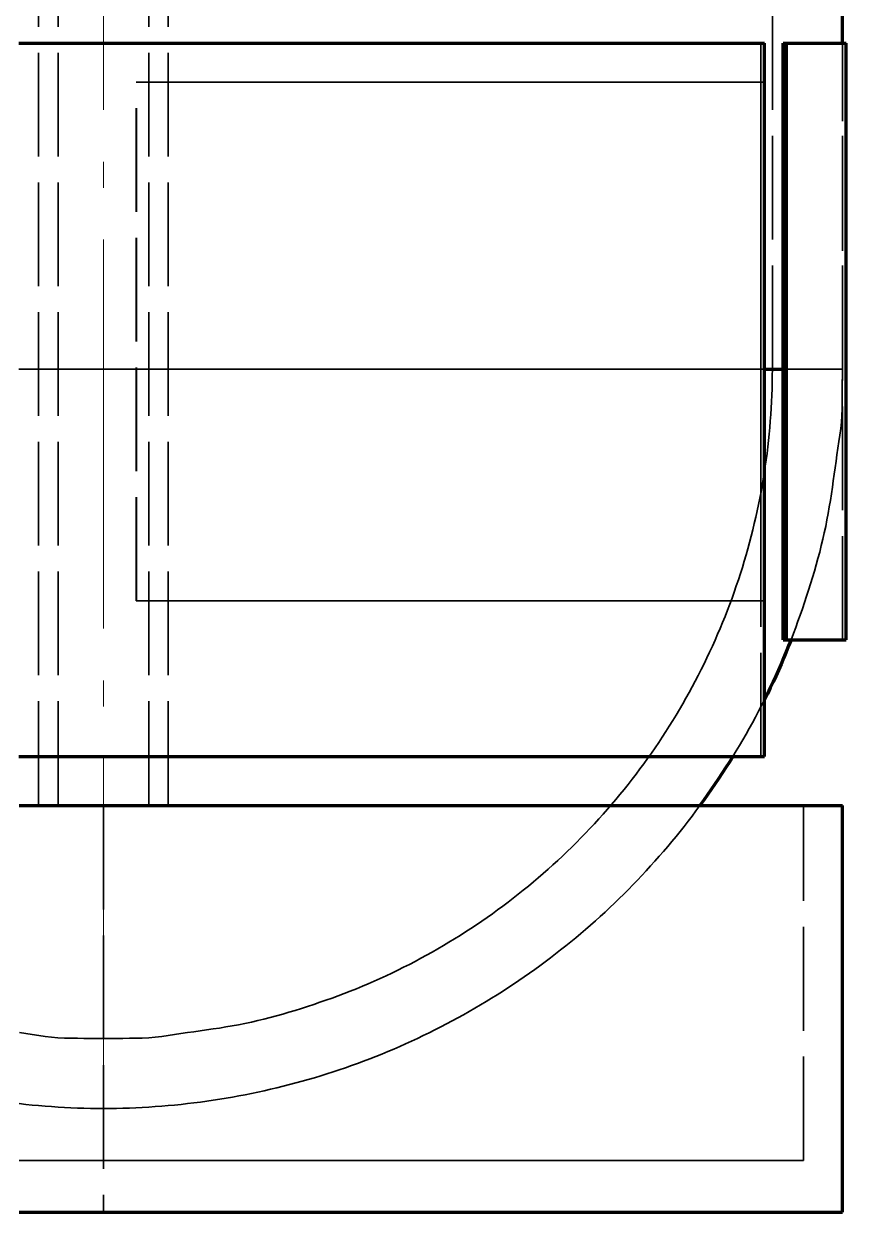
# Model space of a CAD drawing. Header units: millimetres. Extents: x 0 to 2382, y 0 to 420.
# Drawn here: x 321.42 to 353.15, y 135.95 to 181.77 of the extents above; entities that cross this region are included whole.
import ezdxf

# ---------------------------------------------------------------- set-up
doc = ezdxf.new("R2010")
doc.units = ezdxf.units.MM
doc.linetypes.add('IRAM-E-TRAZOS', pattern=[5, 4, -1])
doc.linetypes.add('IRAM-F-TRAZO-PUNTO', pattern=[20, 15, -2, 1, -2])
for name, color, linetype, lineweight in [('01-VISIBLE', 7, 'CONTINUOUS', 70), ('02-OCULTA', 4, 'IRAM-E-TRAZOS', 35), ('03-EJE', 1, 'IRAM-F-TRAZO-PUNTO', 18)]:
    doc.layers.add(name, color=color, linetype=linetype, lineweight=lineweight)

msp = doc.modelspace()

# ---------------------------------------------------------------- linework, layer by layer
at = {"layer": '01-VISIBLE'}
for p, q in [((352.995, 181.021), (352.995, 182.521)), ((349.99, 153.521), (349.99, 181.021)), ((350.706, 181.021), (350.844, 181.021)), ((350.706, 158.021), (350.706, 181.021)), ((350.844, 158.021), (350.844, 181.021)), ((353.145, 158.021), (353.145, 181.021)), ((350.706, 158.021), (350.844, 158.021)), ((352.995, 135.951), (352.995, 151.626))]:
    msp.add_line(p, q, dxfattribs=at)
for points in [[(321.238, 181.021), (321.488, 181.021), (321.738, 181.021), (321.988, 181.021), (322.238, 181.021), (322.488, 181.021), (322.738, 181.021), (322.988, 181.021), (323.238, 181.021), (323.488, 181.021), (323.738, 181.021), (323.988, 181.021), (324.238, 181.021), (324.488, 181.021), (324.738, 181.021), (324.988, 181.021), (325.238, 181.021), (325.488, 181.021), (325.738, 181.021), (325.988, 181.021), (326.238, 181.021), (326.488, 181.021), (326.738, 181.021), (326.988, 181.021), (327.238, 181.021), (327.488, 181.021), (327.738, 181.021), (327.988, 181.021), (328.238, 181.021), (328.488, 181.021), (328.738, 181.021), (328.988, 181.021), (329.238, 181.021), (329.488, 181.021), (329.738, 181.021), (329.988, 181.021), (330.238, 181.021), (330.488, 181.021), (330.738, 181.021), (330.989, 181.021), (331.239, 181.021), (331.489, 181.021), (331.739, 181.021), (331.989, 181.021), (332.239, 181.021), (332.489, 181.021), (332.739, 181.021), (332.989, 181.021), (333.239, 181.021), (333.489, 181.021), (333.739, 181.021), (333.989, 181.021), (334.239, 181.021), (334.489, 181.021), (334.739, 181.021), (334.989, 181.021), (335.239, 181.021), (335.489, 181.021), (335.739, 181.021), (335.989, 181.021), (336.239, 181.021), (336.489, 181.021), (336.739, 181.021), (336.989, 181.021), (337.239, 181.021), (337.489, 181.021), (337.739, 181.021), (337.989, 181.021), (338.239, 181.021), (338.489, 181.021), (338.739, 181.021), (338.989, 181.021), (339.239, 181.021), (339.489, 181.021), (339.739, 181.021), (339.989, 181.021), (340.239, 181.021), (340.489, 181.021), (340.74, 181.021), (340.99, 181.021), (341.24, 181.021), (341.49, 181.021), (341.74, 181.021), (341.99, 181.021), (342.24, 181.021), (342.49, 181.021), (342.74, 181.021), (342.99, 181.021), (343.24, 181.021), (343.49, 181.021), (343.74, 181.021), (343.99, 181.021), (344.24, 181.021), (344.49, 181.021), (344.74, 181.021), (344.99, 181.021), (345.24, 181.021), (345.49, 181.021), (345.74, 181.021), (345.99, 181.021), (346.24, 181.021), (346.49, 181.021), (346.74, 181.021), (346.99, 181.021), (347.24, 181.021), (347.49, 181.021), (347.74, 181.021), (347.99, 181.021), (348.24, 181.021), (348.49, 181.021), (348.74, 181.021), (348.99, 181.021), (349.24, 181.021), (349.49, 181.021), (349.74, 181.021), (349.99, 181.021)], [(350.844, 181.021), (351.1, 181.021), (351.355, 181.021), (351.611, 181.021), (351.867, 181.021), (352.122, 181.021), (352.378, 181.021), (352.634, 181.021), (352.889, 181.021), (353.145, 181.021)], [(349.99, 168.451), (350.11, 168.451), (350.229, 168.451), (350.348, 168.451), (350.468, 168.451), (350.587, 168.451), (350.706, 168.451)], [(351.016, 158.021), (350.924, 157.786), (350.829, 157.552), (350.731, 157.318), (350.632, 157.086), (350.53, 156.855), (350.427, 156.624), (350.321, 156.395), (350.213, 156.166), (350.103, 155.939), (349.99, 155.713)], [(350.844, 158.021), (351.1, 158.021), (351.355, 158.021), (351.611, 158.021), (351.867, 158.021), (352.122, 158.021), (352.378, 158.021), (352.634, 158.021), (352.889, 158.021), (353.145, 158.021)], [(321.238, 153.521), (321.488, 153.521), (321.738, 153.521), (321.988, 153.521), (322.238, 153.521), (322.488, 153.521), (322.738, 153.521), (322.988, 153.521), (323.238, 153.521), (323.488, 153.521), (323.738, 153.521), (323.988, 153.521), (324.238, 153.521), (324.488, 153.521), (324.738, 153.521), (324.988, 153.521), (325.238, 153.521), (325.488, 153.521), (325.738, 153.521), (325.988, 153.521), (326.238, 153.521), (326.488, 153.521), (326.738, 153.521), (326.988, 153.521), (327.238, 153.521), (327.488, 153.521), (327.738, 153.521), (327.988, 153.521), (328.238, 153.521), (328.488, 153.521), (328.738, 153.521), (328.988, 153.521), (329.238, 153.521), (329.488, 153.521), (329.738, 153.521), (329.988, 153.521), (330.238, 153.521), (330.488, 153.521), (330.738, 153.521), (330.989, 153.521), (331.239, 153.521), (331.489, 153.521), (331.739, 153.521), (331.989, 153.521), (332.239, 153.521), (332.489, 153.521), (332.739, 153.521), (332.989, 153.521), (333.239, 153.521), (333.489, 153.521), (333.739, 153.521), (333.989, 153.521), (334.239, 153.521), (334.489, 153.521), (334.739, 153.521), (334.989, 153.521), (335.239, 153.521), (335.489, 153.521), (335.739, 153.521), (335.989, 153.521), (336.239, 153.521), (336.489, 153.521), (336.739, 153.521), (336.989, 153.521), (337.239, 153.521), (337.489, 153.521), (337.739, 153.521), (337.989, 153.521), (338.239, 153.521), (338.489, 153.521), (338.739, 153.521), (338.989, 153.521), (339.239, 153.521), (339.489, 153.521), (339.739, 153.521), (339.989, 153.521), (340.239, 153.521), (340.489, 153.521), (340.74, 153.521), (340.99, 153.521), (341.24, 153.521), (341.49, 153.521), (341.74, 153.521), (341.99, 153.521), (342.24, 153.521), (342.49, 153.521), (342.74, 153.521), (342.99, 153.521), (343.24, 153.521), (343.49, 153.521), (343.74, 153.521), (343.99, 153.521), (344.24, 153.521), (344.49, 153.521), (344.74, 153.521), (344.99, 153.521), (345.24, 153.521), (345.49, 153.521), (345.74, 153.521), (345.99, 153.521), (346.24, 153.521), (346.49, 153.521), (346.74, 153.521), (346.99, 153.521), (347.24, 153.521), (347.49, 153.521), (347.74, 153.521), (347.99, 153.521), (348.24, 153.521), (348.49, 153.521), (348.74, 153.521), (348.99, 153.521), (349.24, 153.521), (349.49, 153.521), (349.74, 153.521), (349.99, 153.521)], [(348.771, 153.521), (348.637, 153.305), (348.501, 153.091), (348.364, 152.878), (348.224, 152.666), (348.083, 152.456), (347.94, 152.246), (347.795, 152.038), (347.648, 151.832), (347.499, 151.626)], [(321.245, 151.626), (321.495, 151.626), (321.745, 151.626), (321.995, 151.626), (322.245, 151.626), (322.495, 151.626), (322.745, 151.626), (322.995, 151.626), (323.245, 151.626), (323.495, 151.626), (323.745, 151.626), (323.995, 151.626), (324.245, 151.626), (324.495, 151.626), (324.745, 151.626), (324.995, 151.626), (325.245, 151.626), (325.495, 151.626), (325.745, 151.626), (325.995, 151.626), (326.245, 151.626), (326.495, 151.626), (326.745, 151.626), (326.995, 151.626), (327.245, 151.626), (327.495, 151.626), (327.745, 151.626), (327.995, 151.626), (328.245, 151.626), (328.495, 151.626), (328.745, 151.626), (328.995, 151.626), (329.245, 151.626), (329.495, 151.626), (329.745, 151.626), (329.995, 151.626), (330.245, 151.626), (330.495, 151.626), (330.745, 151.626), (330.995, 151.626), (331.245, 151.626), (331.495, 151.626), (331.745, 151.626), (331.995, 151.626), (332.245, 151.626), (332.495, 151.626), (332.745, 151.626), (332.995, 151.626), (333.245, 151.626), (333.495, 151.626), (333.745, 151.626), (333.995, 151.626), (334.245, 151.626), (334.495, 151.626), (334.745, 151.626), (334.995, 151.626), (335.245, 151.626), (335.495, 151.626), (335.745, 151.626), (335.995, 151.626), (336.245, 151.626), (336.495, 151.626), (336.745, 151.626), (336.995, 151.626), (337.245, 151.626), (337.495, 151.626), (337.745, 151.626), (337.995, 151.626), (338.245, 151.626), (338.495, 151.626), (338.745, 151.626), (338.995, 151.626), (339.245, 151.626), (339.495, 151.626), (339.745, 151.626), (339.995, 151.626), (340.245, 151.626), (340.495, 151.626), (340.745, 151.626), (340.995, 151.626), (341.245, 151.626), (341.495, 151.626), (341.745, 151.626), (341.995, 151.626), (342.245, 151.626), (342.495, 151.626), (342.745, 151.626), (342.995, 151.626), (343.245, 151.626), (343.495, 151.626), (343.745, 151.626), (343.995, 151.626), (344.245, 151.626), (344.495, 151.626), (344.745, 151.626), (344.995, 151.626), (345.245, 151.626), (345.495, 151.626), (345.745, 151.626), (345.995, 151.626), (346.245, 151.626), (346.495, 151.626), (346.745, 151.626), (346.995, 151.626), (347.245, 151.626), (347.495, 151.626), (347.745, 151.626), (347.995, 151.626), (348.245, 151.626), (348.495, 151.626), (348.745, 151.626), (348.995, 151.626), (349.245, 151.626), (349.495, 151.626), (349.745, 151.626), (349.995, 151.626), (350.245, 151.626), (350.495, 151.626), (350.745, 151.626), (350.995, 151.626), (351.245, 151.626), (351.495, 151.626), (351.745, 151.626), (351.995, 151.626), (352.245, 151.626), (352.495, 151.626), (352.745, 151.626), (352.995, 151.626)], [(321.245, 135.951), (321.495, 135.951), (321.745, 135.951), (321.995, 135.951), (322.245, 135.951), (322.495, 135.951), (322.745, 135.951), (322.995, 135.951), (323.245, 135.951), (323.495, 135.951), (323.745, 135.951), (323.995, 135.951), (324.245, 135.951), (324.495, 135.951), (324.745, 135.951), (324.995, 135.951), (325.245, 135.951), (325.495, 135.951), (325.745, 135.951), (325.995, 135.951), (326.245, 135.951), (326.495, 135.951), (326.745, 135.951), (326.995, 135.951), (327.245, 135.951), (327.495, 135.951), (327.745, 135.951), (327.995, 135.951), (328.245, 135.951), (328.495, 135.951), (328.745, 135.951), (328.995, 135.951), (329.245, 135.951), (329.495, 135.951), (329.745, 135.951), (329.995, 135.951), (330.245, 135.951), (330.495, 135.951), (330.745, 135.951), (330.995, 135.951), (331.245, 135.951), (331.495, 135.951), (331.745, 135.951), (331.995, 135.951), (332.245, 135.951), (332.495, 135.951), (332.745, 135.951), (332.995, 135.951), (333.245, 135.951), (333.495, 135.951), (333.745, 135.951), (333.995, 135.951), (334.245, 135.951), (334.495, 135.951), (334.745, 135.951), (334.995, 135.951), (335.245, 135.951), (335.495, 135.951), (335.745, 135.951), (335.995, 135.951), (336.245, 135.951), (336.495, 135.951), (336.745, 135.951), (336.995, 135.951), (337.245, 135.951), (337.495, 135.951), (337.745, 135.951), (337.995, 135.951), (338.245, 135.951), (338.495, 135.951), (338.745, 135.951), (338.995, 135.951), (339.245, 135.951), (339.495, 135.951), (339.745, 135.951), (339.995, 135.951), (340.245, 135.951), (340.495, 135.951), (340.745, 135.951), (340.995, 135.951), (341.245, 135.951), (341.495, 135.951), (341.745, 135.951), (341.995, 135.951), (342.245, 135.951), (342.495, 135.951), (342.745, 135.951), (342.995, 135.951), (343.245, 135.951), (343.495, 135.951), (343.745, 135.951), (343.995, 135.951), (344.245, 135.951), (344.495, 135.951), (344.745, 135.951), (344.995, 135.951), (345.245, 135.951), (345.495, 135.951), (345.745, 135.951), (345.995, 135.951), (346.245, 135.951), (346.495, 135.951), (346.745, 135.951), (346.995, 135.951), (347.245, 135.951), (347.495, 135.951), (347.745, 135.951), (347.995, 135.951), (348.245, 135.951), (348.495, 135.951), (348.745, 135.951), (348.995, 135.951), (349.245, 135.951), (349.495, 135.951), (349.745, 135.951), (349.995, 135.951), (350.245, 135.951), (350.495, 135.951), (350.745, 135.951), (350.995, 135.951), (351.245, 135.951), (351.495, 135.951), (351.745, 135.951), (351.995, 135.951), (352.245, 135.951), (352.495, 135.951), (352.745, 135.951), (352.995, 135.951)]]:
    msp.add_lwpolyline(points, dxfattribs=at)
at = {"layer": '02-OCULTA'}
for p, q in [((321.995, 151.651), (321.995, 340.169)), ((322.745, 151.651), (322.745, 340.169)), ((326.245, 151.651), (326.245, 340.169)), ((326.995, 151.651), (326.995, 340.169)), ((350.295, 168.451), (350.295, 319.251)), ((349.857, 181.021), (349.99, 181.021)), ((349.857, 153.521), (349.857, 181.021)), ((350.706, 181.021), (350.844, 181.021)), ((350.706, 158.021), (350.706, 181.021)), ((350.844, 158.021), (350.844, 181.021)), ((352.995, 168.451), (352.995, 181.021)), ((352.995, 158.021), (352.995, 181.021)), ((325.762, 179.521), (325.769, 179.521)), ((325.762, 159.521), (325.762, 179.521)), ((325.769, 159.521), (325.769, 179.521)), ((349.857, 179.521), (349.99, 179.521)), ((349.857, 159.521), (349.857, 179.521)), ((349.99, 159.521), (349.99, 179.521)), ((325.762, 159.521), (325.769, 159.521)), ((349.857, 159.521), (349.99, 159.521)), ((350.706, 158.021), (350.844, 158.021)), ((349.857, 153.521), (349.99, 153.521)), ((324.495, 151.626), (324.495, 135.951)), ((351.495, 137.951), (351.495, 151.626))]:
    msp.add_line(p, q, dxfattribs=at)
for points in [[(321.236, 181.021), (321.487, 181.021), (321.738, 181.021), (321.989, 181.021), (322.24, 181.021), (322.491, 181.021), (322.742, 181.021), (322.993, 181.021), (323.244, 181.021), (323.495, 181.021), (323.746, 181.021), (323.998, 181.021), (324.249, 181.021), (324.5, 181.021), (324.751, 181.021), (325.002, 181.021), (325.253, 181.021), (325.504, 181.021), (325.755, 181.021), (326.006, 181.021), (326.257, 181.021), (326.508, 181.021), (326.759, 181.021), (327.01, 181.021), (327.261, 181.021), (327.512, 181.021), (327.763, 181.021), (328.015, 181.021), (328.266, 181.021), (328.517, 181.021), (328.768, 181.021), (329.019, 181.021), (329.27, 181.021), (329.521, 181.021), (329.772, 181.021), (330.023, 181.021), (330.274, 181.021), (330.525, 181.021), (330.776, 181.021), (331.027, 181.021), (331.278, 181.021), (331.529, 181.021), (331.78, 181.021), (332.032, 181.021), (332.283, 181.021), (332.534, 181.021), (332.785, 181.021), (333.036, 181.021), (333.287, 181.021), (333.538, 181.021), (333.789, 181.021), (334.04, 181.021), (334.291, 181.021), (334.542, 181.021), (334.793, 181.021), (335.044, 181.021), (335.295, 181.021), (335.546, 181.021), (335.797, 181.021), (336.049, 181.021), (336.3, 181.021), (336.551, 181.021), (336.802, 181.021), (337.053, 181.021), (337.304, 181.021), (337.555, 181.021), (337.806, 181.021), (338.057, 181.021), (338.308, 181.021), (338.559, 181.021), (338.81, 181.021), (339.061, 181.021), (339.312, 181.021), (339.563, 181.021), (339.814, 181.021), (340.066, 181.021), (340.317, 181.021), (340.568, 181.021), (340.819, 181.021), (341.07, 181.021), (341.321, 181.021), (341.572, 181.021), (341.823, 181.021), (342.074, 181.021), (342.325, 181.021), (342.576, 181.021), (342.827, 181.021), (343.078, 181.021), (343.329, 181.021), (343.58, 181.021), (343.831, 181.021), (344.083, 181.021), (344.334, 181.021), (344.585, 181.021), (344.836, 181.021), (345.087, 181.021), (345.338, 181.021), (345.589, 181.021), (345.84, 181.021), (346.091, 181.021), (346.342, 181.021), (346.593, 181.021), (346.844, 181.021), (347.095, 181.021), (347.346, 181.021), (347.597, 181.021), (347.848, 181.021), (348.1, 181.021), (348.351, 181.021), (348.602, 181.021), (348.853, 181.021), (349.104, 181.021), (349.355, 181.021), (349.606, 181.021), (349.857, 181.021)], [(350.706, 181.021), (350.96, 181.021), (351.215, 181.021), (351.469, 181.021), (351.723, 181.021), (351.978, 181.021), (352.232, 181.021), (352.486, 181.021), (352.741, 181.021), (352.995, 181.021)], [(352.995, 181.021), (352.741, 181.021), (352.486, 181.021), (352.232, 181.021), (351.978, 181.021), (351.723, 181.021), (351.469, 181.021), (351.215, 181.021), (350.96, 181.021), (350.706, 181.021)], [(353.145, 181.021), (352.889, 181.021), (352.634, 181.021), (352.378, 181.021), (352.122, 181.021), (351.867, 181.021), (351.611, 181.021), (351.355, 181.021), (351.1, 181.021), (350.844, 181.021)], [(349.857, 179.521), (349.606, 179.521), (349.355, 179.521), (349.104, 179.521), (348.853, 179.521), (348.602, 179.521), (348.351, 179.521), (348.1, 179.521), (347.849, 179.521), (347.598, 179.521), (347.347, 179.521), (347.096, 179.521), (346.845, 179.521), (346.594, 179.521), (346.343, 179.521), (346.092, 179.521), (345.841, 179.521), (345.59, 179.521), (345.339, 179.521), (345.088, 179.521), (344.837, 179.521), (344.586, 179.521), (344.335, 179.521), (344.084, 179.521), (343.833, 179.521), (343.582, 179.521), (343.331, 179.521), (343.08, 179.521), (342.829, 179.521), (342.578, 179.521), (342.327, 179.521), (342.076, 179.521), (341.825, 179.521), (341.574, 179.521), (341.323, 179.521), (341.072, 179.521), (340.821, 179.521), (340.57, 179.521), (340.319, 179.521), (340.069, 179.521), (339.818, 179.521), (339.567, 179.521), (339.316, 179.521), (339.065, 179.521), (338.814, 179.521), (338.563, 179.521), (338.312, 179.521), (338.061, 179.521), (337.81, 179.521), (337.559, 179.521), (337.308, 179.521), (337.057, 179.521), (336.806, 179.521), (336.555, 179.521), (336.304, 179.521), (336.053, 179.521), (335.802, 179.521), (335.551, 179.521), (335.3, 179.521), (335.049, 179.521), (334.798, 179.521), (334.547, 179.521), (334.296, 179.521), (334.045, 179.521), (333.794, 179.521), (333.543, 179.521), (333.292, 179.521), (333.041, 179.521), (332.79, 179.521), (332.539, 179.521), (332.288, 179.521), (332.037, 179.521), (331.786, 179.521), (331.535, 179.521), (331.284, 179.521), (331.033, 179.521), (330.782, 179.521), (330.531, 179.521), (330.28, 179.521), (330.029, 179.521), (329.778, 179.521), (329.527, 179.521), (329.276, 179.521), (329.025, 179.521), (328.774, 179.521), (328.523, 179.521), (328.272, 179.521), (328.021, 179.521), (327.77, 179.521), (327.519, 179.521), (327.268, 179.521), (327.017, 179.521), (326.766, 179.521), (326.515, 179.521), (326.264, 179.521), (326.013, 179.521), (325.762, 179.521)], [(349.99, 179.521), (349.738, 179.521), (349.486, 179.521), (349.234, 179.521), (348.981, 179.521), (348.729, 179.521), (348.477, 179.521), (348.224, 179.521), (347.972, 179.521), (347.72, 179.521), (347.467, 179.521), (347.215, 179.521), (346.963, 179.521), (346.71, 179.521), (346.458, 179.521), (346.206, 179.521), (345.954, 179.521), (345.701, 179.521), (345.449, 179.521), (345.197, 179.521), (344.944, 179.521), (344.692, 179.521), (344.44, 179.521), (344.187, 179.521), (343.935, 179.521), (343.683, 179.521), (343.43, 179.521), (343.178, 179.521), (342.926, 179.521), (342.674, 179.521), (342.421, 179.521), (342.169, 179.521), (341.917, 179.521), (341.664, 179.521), (341.412, 179.521), (341.16, 179.521), (340.907, 179.521), (340.655, 179.521), (340.403, 179.521), (340.15, 179.521), (339.898, 179.521), (339.646, 179.521), (339.394, 179.521), (339.141, 179.521), (338.889, 179.521), (338.637, 179.521), (338.384, 179.521), (338.132, 179.521), (337.88, 179.521), (337.627, 179.521), (337.375, 179.521), (337.123, 179.521), (336.87, 179.521), (336.618, 179.521), (336.366, 179.521), (336.114, 179.521), (335.861, 179.521), (335.609, 179.521), (335.357, 179.521), (335.104, 179.521), (334.852, 179.521), (334.6, 179.521), (334.347, 179.521), (334.095, 179.521), (333.843, 179.521), (333.59, 179.521), (333.338, 179.521), (333.086, 179.521), (332.834, 179.521), (332.581, 179.521), (332.329, 179.521), (332.077, 179.521), (331.824, 179.521), (331.572, 179.521), (331.32, 179.521), (331.067, 179.521), (330.815, 179.521), (330.563, 179.521), (330.31, 179.521), (330.058, 179.521), (329.806, 179.521), (329.554, 179.521), (329.301, 179.521), (329.049, 179.521), (328.797, 179.521), (328.544, 179.521), (328.292, 179.521), (328.04, 179.521), (327.787, 179.521), (327.535, 179.521), (327.283, 179.521), (327.03, 179.521), (326.778, 179.521), (326.526, 179.521), (326.274, 179.521), (326.021, 179.521), (325.769, 179.521)], [(321.238, 168.451), (321.488, 168.451), (321.738, 168.451), (321.988, 168.451), (322.238, 168.451), (322.488, 168.451), (322.738, 168.451), (322.988, 168.451), (323.238, 168.451), (323.488, 168.451), (323.738, 168.451), (323.988, 168.451), (324.238, 168.451), (324.488, 168.451), (324.738, 168.451), (324.988, 168.451), (325.238, 168.451), (325.488, 168.451), (325.738, 168.451), (325.988, 168.451), (326.238, 168.451), (326.488, 168.451), (326.738, 168.451), (326.988, 168.451), (327.238, 168.451), (327.488, 168.451), (327.738, 168.451), (327.988, 168.451), (328.238, 168.451), (328.488, 168.451), (328.738, 168.451), (328.988, 168.451), (329.238, 168.451), (329.488, 168.451), (329.738, 168.451), (329.988, 168.451), (330.238, 168.451), (330.488, 168.451), (330.738, 168.451), (330.989, 168.451), (331.239, 168.451), (331.489, 168.451), (331.739, 168.451), (331.989, 168.451), (332.239, 168.451), (332.489, 168.451), (332.739, 168.451), (332.989, 168.451), (333.239, 168.451), (333.489, 168.451), (333.739, 168.451), (333.989, 168.451), (334.239, 168.451), (334.489, 168.451), (334.739, 168.451), (334.989, 168.451), (335.239, 168.451), (335.489, 168.451), (335.739, 168.451), (335.989, 168.451), (336.239, 168.451), (336.489, 168.451), (336.739, 168.451), (336.989, 168.451), (337.239, 168.451), (337.489, 168.451), (337.739, 168.451), (337.989, 168.451), (338.239, 168.451), (338.489, 168.451), (338.739, 168.451), (338.989, 168.451), (339.239, 168.451), (339.489, 168.451), (339.739, 168.451), (339.989, 168.451), (340.239, 168.451), (340.489, 168.451), (340.74, 168.451), (340.99, 168.451), (341.24, 168.451), (341.49, 168.451), (341.74, 168.451), (341.99, 168.451), (342.24, 168.451), (342.49, 168.451), (342.74, 168.451), (342.99, 168.451), (343.24, 168.451), (343.49, 168.451), (343.74, 168.451), (343.99, 168.451), (344.24, 168.451), (344.49, 168.451), (344.74, 168.451), (344.99, 168.451), (345.24, 168.451), (345.49, 168.451), (345.74, 168.451), (345.99, 168.451), (346.24, 168.451), (346.49, 168.451), (346.74, 168.451), (346.99, 168.451), (347.24, 168.451), (347.49, 168.451), (347.74, 168.451), (347.99, 168.451), (348.24, 168.451), (348.49, 168.451), (348.74, 168.451), (348.99, 168.451), (349.24, 168.451), (349.49, 168.451), (349.74, 168.451), (349.99, 168.451)], [(324.495, 168.451), (324.245, 168.451), (323.994, 168.451), (323.744, 168.451), (323.493, 168.451), (323.243, 168.451), (322.992, 168.451), (322.742, 168.451), (322.491, 168.451), (322.241, 168.451), (321.99, 168.451), (321.74, 168.451), (321.489, 168.451), (321.239, 168.451)], [(321.239, 168.451), (321.489, 168.451), (321.74, 168.451), (321.99, 168.451), (322.241, 168.451), (322.491, 168.451), (322.742, 168.451), (322.992, 168.451), (323.243, 168.451), (323.493, 168.451), (323.744, 168.451), (323.994, 168.451), (324.245, 168.451), (324.495, 168.451), (324.745, 168.451), (324.996, 168.451), (325.246, 168.451), (325.497, 168.451), (325.747, 168.451), (325.998, 168.451), (326.248, 168.451), (326.499, 168.451), (326.749, 168.451), (327, 168.451), (327.25, 168.451), (327.501, 168.451), (327.751, 168.451), (328.002, 168.451), (328.252, 168.451), (328.503, 168.451), (328.753, 168.451), (329.004, 168.451), (329.254, 168.451), (329.505, 168.451), (329.755, 168.451), (330.006, 168.451), (330.256, 168.451), (330.507, 168.451), (330.757, 168.451), (331.008, 168.451), (331.258, 168.451), (331.509, 168.451), (331.759, 168.451), (332.01, 168.451), (332.26, 168.451), (332.511, 168.451), (332.761, 168.451), (333.012, 168.451), (333.262, 168.451), (333.512, 168.451), (333.763, 168.451), (334.013, 168.451), (334.264, 168.451), (334.514, 168.451), (334.765, 168.451), (335.015, 168.451), (335.266, 168.451), (335.516, 168.451), (335.767, 168.451), (336.017, 168.451), (336.268, 168.451), (336.518, 168.451), (336.769, 168.451), (337.019, 168.451), (337.27, 168.451), (337.52, 168.451), (337.771, 168.451), (338.021, 168.451), (338.272, 168.451), (338.522, 168.451), (338.773, 168.451), (339.023, 168.451), (339.274, 168.451), (339.524, 168.451), (339.775, 168.451), (340.025, 168.451), (340.276, 168.451), (340.526, 168.451), (340.777, 168.451), (341.027, 168.451), (341.278, 168.451), (341.528, 168.451), (341.778, 168.451), (342.029, 168.451), (342.279, 168.451), (342.53, 168.451), (342.78, 168.451), (343.031, 168.451), (343.281, 168.451), (343.532, 168.451), (343.782, 168.451), (344.033, 168.451), (344.283, 168.451), (344.534, 168.451), (344.784, 168.451), (345.035, 168.451), (345.285, 168.451), (345.536, 168.451), (345.786, 168.451), (346.037, 168.451), (346.287, 168.451), (346.538, 168.451), (346.788, 168.451), (347.039, 168.451), (347.289, 168.451), (347.54, 168.451), (347.79, 168.451), (348.041, 168.451), (348.291, 168.451), (348.542, 168.451), (348.792, 168.451), (349.043, 168.451), (349.293, 168.451), (349.544, 168.451), (349.794, 168.451), (350.045, 168.451), (350.295, 168.451)], [(324.495, 168.451), (324.245, 168.451), (323.995, 168.451), (323.745, 168.451), (323.495, 168.451), (323.245, 168.451), (322.995, 168.451), (322.745, 168.451), (322.495, 168.451), (322.245, 168.451), (321.995, 168.451), (321.745, 168.451), (321.495, 168.451), (321.245, 168.451)], [(352.995, 168.451), (352.745, 168.451), (352.495, 168.451), (352.245, 168.451), (351.995, 168.451), (351.745, 168.451), (351.495, 168.451), (351.245, 168.451), (350.995, 168.451), (350.745, 168.451), (350.495, 168.451), (350.245, 168.451), (349.995, 168.451), (349.745, 168.451), (349.495, 168.451), (349.245, 168.451), (348.995, 168.451), (348.745, 168.451), (348.495, 168.451), (348.245, 168.451), (347.995, 168.451), (347.745, 168.451), (347.495, 168.451), (347.245, 168.451), (346.995, 168.451), (346.745, 168.451), (346.495, 168.451), (346.245, 168.451), (345.995, 168.451), (345.745, 168.451), (345.495, 168.451), (345.245, 168.451), (344.995, 168.451), (344.745, 168.451), (344.495, 168.451), (344.245, 168.451), (343.995, 168.451), (343.745, 168.451), (343.495, 168.451), (343.245, 168.451), (342.995, 168.451), (342.745, 168.451), (342.495, 168.451), (342.245, 168.451), (341.995, 168.451), (341.745, 168.451), (341.495, 168.451), (341.245, 168.451), (340.995, 168.451), (340.745, 168.451), (340.495, 168.451), (340.245, 168.451), (339.995, 168.451), (339.745, 168.451), (339.495, 168.451), (339.245, 168.451), (338.995, 168.451), (338.745, 168.451), (338.495, 168.451), (338.245, 168.451), (337.995, 168.451), (337.745, 168.451), (337.495, 168.451), (337.245, 168.451), (336.995, 168.451), (336.745, 168.451), (336.495, 168.451), (336.245, 168.451), (335.995, 168.451), (335.745, 168.451), (335.495, 168.451), (335.245, 168.451), (334.995, 168.451), (334.745, 168.451), (334.495, 168.451), (334.245, 168.451), (333.995, 168.451), (333.745, 168.451), (333.495, 168.451), (333.245, 168.451), (332.995, 168.451), (332.745, 168.451), (332.495, 168.451), (332.245, 168.451), (331.995, 168.451), (331.745, 168.451), (331.495, 168.451), (331.245, 168.451), (330.995, 168.451), (330.745, 168.451), (330.495, 168.451), (330.245, 168.451), (329.995, 168.451), (329.745, 168.451), (329.495, 168.451), (329.245, 168.451), (328.995, 168.451), (328.745, 168.451), (328.495, 168.451), (328.245, 168.451), (327.995, 168.451), (327.745, 168.451), (327.495, 168.451), (327.245, 168.451), (326.995, 168.451), (326.745, 168.451), (326.495, 168.451), (326.245, 168.451), (325.995, 168.451), (325.745, 168.451), (325.495, 168.451), (325.245, 168.451), (324.995, 168.451), (324.745, 168.451), (324.495, 168.451)], [(350.295, 168.451), (350.045, 168.451), (349.794, 168.451), (349.544, 168.451), (349.293, 168.451), (349.043, 168.451), (348.792, 168.451), (348.542, 168.451), (348.291, 168.451), (348.041, 168.451), (347.79, 168.451), (347.54, 168.451), (347.289, 168.451), (347.039, 168.451), (346.788, 168.451), (346.538, 168.451), (346.287, 168.451), (346.037, 168.451), (345.786, 168.451), (345.536, 168.451), (345.285, 168.451), (345.035, 168.451), (344.784, 168.451), (344.534, 168.451), (344.283, 168.451), (344.033, 168.451), (343.782, 168.451), (343.532, 168.451), (343.281, 168.451), (343.031, 168.451), (342.78, 168.451), (342.53, 168.451), (342.279, 168.451), (342.029, 168.451), (341.778, 168.451), (341.528, 168.451), (341.278, 168.451), (341.027, 168.451), (340.777, 168.451), (340.526, 168.451), (340.276, 168.451), (340.025, 168.451), (339.775, 168.451), (339.524, 168.451), (339.274, 168.451), (339.023, 168.451), (338.773, 168.451), (338.522, 168.451), (338.272, 168.451), (338.021, 168.451), (337.771, 168.451), (337.52, 168.451), (337.27, 168.451), (337.019, 168.451), (336.769, 168.451), (336.518, 168.451), (336.268, 168.451), (336.017, 168.451), (335.767, 168.451), (335.516, 168.451), (335.266, 168.451), (335.015, 168.451), (334.765, 168.451), (334.514, 168.451), (334.264, 168.451), (334.013, 168.451), (333.763, 168.451), (333.512, 168.451), (333.262, 168.451), (333.012, 168.451), (332.761, 168.451), (332.511, 168.451), (332.26, 168.451), (332.01, 168.451), (331.759, 168.451), (331.509, 168.451), (331.258, 168.451), (331.008, 168.451), (330.757, 168.451), (330.507, 168.451), (330.256, 168.451), (330.006, 168.451), (329.755, 168.451), (329.505, 168.451), (329.254, 168.451), (329.004, 168.451), (328.753, 168.451), (328.503, 168.451), (328.252, 168.451), (328.002, 168.451), (327.751, 168.451), (327.501, 168.451), (327.25, 168.451), (327, 168.451), (326.749, 168.451), (326.499, 168.451), (326.248, 168.451), (325.998, 168.451), (325.747, 168.451), (325.497, 168.451), (325.246, 168.451), (324.996, 168.451), (324.745, 168.451), (324.495, 168.451)], [(350.295, 168.451), (350.294, 168.201), (350.29, 167.951), (350.284, 167.701), (350.276, 167.451), (350.265, 167.201), (350.251, 166.951), (350.236, 166.702), (350.217, 166.452), (350.197, 166.203), (350.174, 165.954), (350.148, 165.705), (350.12, 165.456), (350.09, 165.208), (350.058, 164.96), (350.022, 164.712), (349.985, 164.465), (349.945, 164.218), (349.903, 163.971), (349.858, 163.725), (349.811, 163.479), (349.762, 163.234), (349.71, 162.989), (349.656, 162.745), (349.599, 162.501), (349.541, 162.258), (349.479, 162.015), (349.416, 161.773), (349.35, 161.532), (349.282, 161.291), (349.211, 161.051), (349.138, 160.812), (349.063, 160.573), (348.985, 160.336), (348.905, 160.099), (348.823, 159.862), (348.739, 159.627), (348.652, 159.392), (348.563, 159.158), (348.472, 158.925), (348.378, 158.693), (348.283, 158.462), (348.185, 158.232), (348.084, 158.003), (347.982, 157.774), (347.877, 157.547), (347.771, 157.321), (347.662, 157.096), (347.55, 156.872), (347.437, 156.649), (347.321, 156.427), (347.204, 156.206), (347.084, 155.986), (346.962, 155.768), (346.838, 155.551), (346.712, 155.335), (346.584, 155.12), (346.453, 154.906), (346.321, 154.694), (346.186, 154.483), (346.05, 154.273), (345.912, 154.065), (345.771, 153.858), (345.628, 153.652), (345.484, 153.448), (345.338, 153.245), (345.189, 153.044), (345.039, 152.844), (344.886, 152.645), (344.732, 152.448), (344.576, 152.253), (344.418, 152.059), (344.258, 151.867), (344.096, 151.676), (343.933, 151.486), (343.767, 151.299), (343.6, 151.113), (343.431, 150.928), (343.26, 150.745), (343.088, 150.564), (342.913, 150.385), (342.737, 150.207), (342.56, 150.031), (342.38, 149.857), (342.199, 149.684), (342.016, 149.513), (341.832, 149.344), (341.646, 149.177), (341.458, 149.012), (341.269, 148.848), (341.078, 148.687), (340.885, 148.527), (340.691, 148.369), (340.496, 148.212), (340.299, 148.058), (340.1, 147.906), (339.9, 147.756), (339.699, 147.607), (339.496, 147.461), (339.292, 147.316), (339.086, 147.174), (338.879, 147.033), (338.671, 146.895), (338.461, 146.759), (338.25, 146.624), (338.038, 146.492), (337.824, 146.362), (337.609, 146.234), (337.393, 146.107), (337.176, 145.983), (336.958, 145.861), (336.738, 145.741), (336.517, 145.624), (336.295, 145.508), (336.073, 145.394), (335.849, 145.283), (335.623, 145.174), (335.397, 145.067), (335.17, 144.962), (334.942, 144.86), (334.712, 144.76), (334.482, 144.662), (334.251, 144.567), (334.018, 144.475), (333.785, 144.384), (333.551, 144.296), (333.316, 144.21), (333.08, 144.126), (332.844, 144.044), (332.607, 143.964), (332.369, 143.885), (332.131, 143.808), (331.892, 143.734), (331.653, 143.661), (331.413, 143.59), (331.172, 143.523), (330.931, 143.457), (330.688, 143.395), (330.445, 143.337), (330.201, 143.281), (329.956, 143.229), (329.711, 143.181), (329.465, 143.136), (329.218, 143.094), (328.971, 143.054), (328.724, 143.017), (328.476, 142.98), (328.229, 142.944), (327.981, 142.91), (327.733, 142.877), (327.485, 142.843), (327.237, 142.808), (326.99, 142.769), (326.743, 142.729), (326.495, 142.697), (326.246, 142.677), (325.996, 142.667), (325.746, 142.661), (325.496, 142.657), (325.246, 142.654), (324.995, 142.652), (324.745, 142.651), (324.495, 142.651)], [(350.706, 168.451), (350.96, 168.451), (351.215, 168.451), (351.469, 168.451), (351.723, 168.451), (351.978, 168.451), (352.232, 168.451), (352.486, 168.451), (352.741, 168.451), (352.995, 168.451)], [(352.995, 168.451), (352.995, 168.197), (352.994, 167.943), (352.993, 167.688), (352.99, 167.434), (352.987, 167.18), (352.982, 166.925), (352.973, 166.671), (352.96, 166.417), (352.937, 166.164), (352.901, 165.912), (352.858, 165.662), (352.821, 165.41), (352.785, 165.158), (352.751, 164.906), (352.716, 164.654), (352.682, 164.402), (352.646, 164.15), (352.61, 163.899), (352.572, 163.647), (352.533, 163.396), (352.492, 163.145), (352.448, 162.894), (352.401, 162.644), (352.352, 162.395), (352.299, 162.146), (352.243, 161.898), (352.183, 161.651), (352.121, 161.404), (352.055, 161.158), (351.987, 160.913), (351.917, 160.669), (351.844, 160.425), (351.769, 160.182), (351.693, 159.939), (351.614, 159.698), (351.534, 159.456), (351.452, 159.215), (351.369, 158.975), (351.283, 158.736), (351.196, 158.497), (351.107, 158.258), (351.016, 158.021)], [(349.857, 159.521), (349.606, 159.521), (349.355, 159.521), (349.104, 159.521), (348.853, 159.521), (348.602, 159.521), (348.351, 159.521), (348.1, 159.521), (347.849, 159.521), (347.598, 159.521), (347.347, 159.521), (347.096, 159.521), (346.845, 159.521), (346.594, 159.521), (346.343, 159.521), (346.092, 159.521), (345.841, 159.521), (345.59, 159.521), (345.339, 159.521), (345.088, 159.521), (344.837, 159.521), (344.586, 159.521), (344.335, 159.521), (344.084, 159.521), (343.833, 159.521), (343.582, 159.521), (343.331, 159.521), (343.08, 159.521), (342.829, 159.521), (342.578, 159.521), (342.327, 159.521), (342.076, 159.521), (341.825, 159.521), (341.574, 159.521), (341.323, 159.521), (341.072, 159.521), (340.821, 159.521), (340.57, 159.521), (340.319, 159.521), (340.069, 159.521), (339.818, 159.521), (339.567, 159.521), (339.316, 159.521), (339.065, 159.521), (338.814, 159.521), (338.563, 159.521), (338.312, 159.521), (338.061, 159.521), (337.81, 159.521), (337.559, 159.521), (337.308, 159.521), (337.057, 159.521), (336.806, 159.521), (336.555, 159.521), (336.304, 159.521), (336.053, 159.521), (335.802, 159.521), (335.551, 159.521), (335.3, 159.521), (335.049, 159.521), (334.798, 159.521), (334.547, 159.521), (334.296, 159.521), (334.045, 159.521), (333.794, 159.521), (333.543, 159.521), (333.292, 159.521), (333.041, 159.521), (332.79, 159.521), (332.539, 159.521), (332.288, 159.521), (332.037, 159.521), (331.786, 159.521), (331.535, 159.521), (331.284, 159.521), (331.033, 159.521), (330.782, 159.521), (330.531, 159.521), (330.28, 159.521), (330.029, 159.521), (329.778, 159.521), (329.527, 159.521), (329.276, 159.521), (329.025, 159.521), (328.774, 159.521), (328.523, 159.521), (328.272, 159.521), (328.021, 159.521), (327.77, 159.521), (327.519, 159.521), (327.268, 159.521), (327.017, 159.521), (326.766, 159.521), (326.515, 159.521), (326.264, 159.521), (326.013, 159.521), (325.762, 159.521)], [(349.99, 159.521), (349.738, 159.521), (349.486, 159.521), (349.234, 159.521), (348.981, 159.521), (348.729, 159.521), (348.477, 159.521), (348.224, 159.521), (347.972, 159.521), (347.72, 159.521), (347.467, 159.521), (347.215, 159.521), (346.963, 159.521), (346.71, 159.521), (346.458, 159.521), (346.206, 159.521), (345.954, 159.521), (345.701, 159.521), (345.449, 159.521), (345.197, 159.521), (344.944, 159.521), (344.692, 159.521), (344.44, 159.521), (344.187, 159.521), (343.935, 159.521), (343.683, 159.521), (343.43, 159.521), (343.178, 159.521), (342.926, 159.521), (342.674, 159.521), (342.421, 159.521), (342.169, 159.521), (341.917, 159.521), (341.664, 159.521), (341.412, 159.521), (341.16, 159.521), (340.907, 159.521), (340.655, 159.521), (340.403, 159.521), (340.15, 159.521), (339.898, 159.521), (339.646, 159.521), (339.394, 159.521), (339.141, 159.521), (338.889, 159.521), (338.637, 159.521), (338.384, 159.521), (338.132, 159.521), (337.88, 159.521), (337.627, 159.521), (337.375, 159.521), (337.123, 159.521), (336.87, 159.521), (336.618, 159.521), (336.366, 159.521), (336.114, 159.521), (335.861, 159.521), (335.609, 159.521), (335.357, 159.521), (335.104, 159.521), (334.852, 159.521), (334.6, 159.521), (334.347, 159.521), (334.095, 159.521), (333.843, 159.521), (333.59, 159.521), (333.338, 159.521), (333.086, 159.521), (332.834, 159.521), (332.581, 159.521), (332.329, 159.521), (332.077, 159.521), (331.824, 159.521), (331.572, 159.521), (331.32, 159.521), (331.067, 159.521), (330.815, 159.521), (330.563, 159.521), (330.31, 159.521), (330.058, 159.521), (329.806, 159.521), (329.554, 159.521), (329.301, 159.521), (329.049, 159.521), (328.797, 159.521), (328.544, 159.521), (328.292, 159.521), (328.04, 159.521), (327.787, 159.521), (327.535, 159.521), (327.283, 159.521), (327.03, 159.521), (326.778, 159.521), (326.526, 159.521), (326.274, 159.521), (326.021, 159.521), (325.769, 159.521)], [(350.706, 158.021), (350.96, 158.021), (351.215, 158.021), (351.469, 158.021), (351.723, 158.021), (351.978, 158.021), (352.232, 158.021), (352.486, 158.021), (352.741, 158.021), (352.995, 158.021)], [(352.995, 158.021), (352.741, 158.021), (352.486, 158.021), (352.232, 158.021), (351.978, 158.021), (351.723, 158.021), (351.469, 158.021), (351.215, 158.021), (350.96, 158.021), (350.706, 158.021)], [(353.145, 158.021), (352.889, 158.021), (352.634, 158.021), (352.378, 158.021), (352.122, 158.021), (351.867, 158.021), (351.611, 158.021), (351.355, 158.021), (351.1, 158.021), (350.844, 158.021)], [(349.99, 155.713), (349.877, 155.489), (349.762, 155.266), (349.644, 155.044), (349.525, 154.823), (349.404, 154.604), (349.281, 154.385), (349.156, 154.167), (349.03, 153.951), (348.901, 153.735), (348.771, 153.521)], [(321.236, 153.521), (321.487, 153.521), (321.738, 153.521), (321.989, 153.521), (322.24, 153.521), (322.491, 153.521), (322.742, 153.521), (322.993, 153.521), (323.244, 153.521), (323.495, 153.521), (323.746, 153.521), (323.998, 153.521), (324.249, 153.521), (324.5, 153.521), (324.751, 153.521), (325.002, 153.521), (325.253, 153.521), (325.504, 153.521), (325.755, 153.521), (326.006, 153.521), (326.257, 153.521), (326.508, 153.521), (326.759, 153.521), (327.01, 153.521), (327.261, 153.521), (327.512, 153.521), (327.763, 153.521), (328.015, 153.521), (328.266, 153.521), (328.517, 153.521), (328.768, 153.521), (329.019, 153.521), (329.27, 153.521), (329.521, 153.521), (329.772, 153.521), (330.023, 153.521), (330.274, 153.521), (330.525, 153.521), (330.776, 153.521), (331.027, 153.521), (331.278, 153.521), (331.529, 153.521), (331.78, 153.521), (332.032, 153.521), (332.283, 153.521), (332.534, 153.521), (332.785, 153.521), (333.036, 153.521), (333.287, 153.521), (333.538, 153.521), (333.789, 153.521), (334.04, 153.521), (334.291, 153.521), (334.542, 153.521), (334.793, 153.521), (335.044, 153.521), (335.295, 153.521), (335.546, 153.521), (335.797, 153.521), (336.049, 153.521), (336.3, 153.521), (336.551, 153.521), (336.802, 153.521), (337.053, 153.521), (337.304, 153.521), (337.555, 153.521), (337.806, 153.521), (338.057, 153.521), (338.308, 153.521), (338.559, 153.521), (338.81, 153.521), (339.061, 153.521), (339.312, 153.521), (339.563, 153.521), (339.814, 153.521), (340.066, 153.521), (340.317, 153.521), (340.568, 153.521), (340.819, 153.521), (341.07, 153.521), (341.321, 153.521), (341.572, 153.521), (341.823, 153.521), (342.074, 153.521), (342.325, 153.521), (342.576, 153.521), (342.827, 153.521), (343.078, 153.521), (343.329, 153.521), (343.58, 153.521), (343.831, 153.521), (344.083, 153.521), (344.334, 153.521), (344.585, 153.521), (344.836, 153.521), (345.087, 153.521), (345.338, 153.521), (345.589, 153.521), (345.84, 153.521), (346.091, 153.521), (346.342, 153.521), (346.593, 153.521), (346.844, 153.521), (347.095, 153.521), (347.346, 153.521), (347.597, 153.521), (347.848, 153.521), (348.1, 153.521), (348.351, 153.521), (348.602, 153.521), (348.853, 153.521), (349.104, 153.521), (349.355, 153.521), (349.606, 153.521), (349.857, 153.521)], [(324.495, 151.626), (324.245, 151.626), (323.995, 151.626), (323.745, 151.626), (323.495, 151.626), (323.245, 151.626), (322.995, 151.626), (322.745, 151.626), (322.495, 151.626), (322.245, 151.626), (321.995, 151.626), (321.745, 151.626), (321.495, 151.626), (321.245, 151.626)], [(324.495, 151.626), (324.245, 151.626), (323.995, 151.626), (323.745, 151.626), (323.495, 151.626), (323.245, 151.626), (322.995, 151.626), (322.745, 151.626), (322.495, 151.626), (322.245, 151.626), (321.995, 151.626), (321.745, 151.626), (321.495, 151.626), (321.245, 151.626)], [(321.245, 151.626), (321.495, 151.626), (321.745, 151.626), (321.995, 151.626), (322.245, 151.626), (322.495, 151.626), (322.745, 151.626), (322.995, 151.626), (323.245, 151.626), (323.495, 151.626), (323.745, 151.626), (323.995, 151.626), (324.245, 151.626), (324.495, 151.626), (324.745, 151.626), (324.995, 151.626), (325.245, 151.626), (325.495, 151.626), (325.745, 151.626), (325.995, 151.626), (326.245, 151.626), (326.495, 151.626), (326.745, 151.626), (326.995, 151.626), (327.245, 151.626), (327.495, 151.626), (327.745, 151.626), (327.995, 151.626), (328.245, 151.626), (328.495, 151.626), (328.745, 151.626), (328.995, 151.626), (329.245, 151.626), (329.495, 151.626), (329.745, 151.626), (329.995, 151.626), (330.245, 151.626), (330.495, 151.626), (330.745, 151.626), (330.995, 151.626), (331.245, 151.626), (331.495, 151.626), (331.745, 151.626), (331.995, 151.626), (332.245, 151.626), (332.495, 151.626), (332.745, 151.626), (332.995, 151.626), (333.245, 151.626), (333.495, 151.626), (333.745, 151.626), (333.995, 151.626), (334.245, 151.626), (334.495, 151.626), (334.745, 151.626), (334.995, 151.626), (335.245, 151.626), (335.495, 151.626), (335.745, 151.626), (335.995, 151.626), (336.245, 151.626), (336.495, 151.626), (336.745, 151.626), (336.995, 151.626), (337.245, 151.626), (337.495, 151.626), (337.745, 151.626), (337.995, 151.626), (338.245, 151.626), (338.495, 151.626), (338.745, 151.626), (338.995, 151.626), (339.245, 151.626), (339.495, 151.626), (339.745, 151.626), (339.995, 151.626), (340.245, 151.626), (340.495, 151.626), (340.745, 151.626), (340.995, 151.626), (341.245, 151.626), (341.495, 151.626), (341.745, 151.626), (341.995, 151.626), (342.245, 151.626), (342.495, 151.626), (342.745, 151.626), (342.995, 151.626), (343.245, 151.626), (343.495, 151.626), (343.745, 151.626), (343.995, 151.626), (344.245, 151.626), (344.495, 151.626), (344.745, 151.626), (344.995, 151.626), (345.245, 151.626), (345.495, 151.626), (345.745, 151.626), (345.995, 151.626), (346.245, 151.626), (346.495, 151.626), (346.745, 151.626), (346.995, 151.626), (347.245, 151.626), (347.495, 151.626), (347.745, 151.626), (347.995, 151.626), (348.245, 151.626), (348.495, 151.626), (348.745, 151.626), (348.995, 151.626), (349.245, 151.626), (349.495, 151.626), (349.745, 151.626), (349.995, 151.626), (350.245, 151.626), (350.495, 151.626), (350.745, 151.626), (350.995, 151.626), (351.245, 151.626), (351.495, 151.626)], [(324.495, 151.651), (324.245, 151.651), (323.995, 151.651), (323.745, 151.651), (323.495, 151.651), (323.245, 151.651), (322.995, 151.651), (322.745, 151.651), (322.495, 151.651), (322.245, 151.651), (321.995, 151.651)], [(321.995, 151.651), (322.245, 151.651), (322.495, 151.651), (322.745, 151.651), (322.995, 151.651), (323.245, 151.651), (323.495, 151.651), (323.745, 151.651), (323.995, 151.651), (324.245, 151.651), (324.495, 151.651), (324.745, 151.651), (324.995, 151.651), (325.245, 151.651), (325.495, 151.651), (325.745, 151.651), (325.995, 151.651), (326.245, 151.651), (326.495, 151.651), (326.745, 151.651), (326.995, 151.651)], [(324.495, 151.651), (324.245, 151.651), (323.995, 151.651), (323.745, 151.651), (323.495, 151.651), (323.245, 151.651), (322.995, 151.651), (322.745, 151.651)], [(322.745, 151.651), (322.995, 151.651), (323.245, 151.651), (323.495, 151.651), (323.745, 151.651), (323.995, 151.651), (324.245, 151.651), (324.495, 151.651), (324.745, 151.651), (324.995, 151.651), (325.245, 151.651), (325.495, 151.651), (325.745, 151.651), (325.995, 151.651), (326.245, 151.651)], [(326.995, 151.651), (326.745, 151.651), (326.495, 151.651), (326.245, 151.651), (325.995, 151.651), (325.745, 151.651), (325.495, 151.651), (325.245, 151.651), (324.995, 151.651), (324.745, 151.651), (324.495, 151.651)], [(326.245, 151.651), (325.953, 151.651), (325.662, 151.651), (325.37, 151.651), (325.078, 151.651), (324.787, 151.651), (324.495, 151.651)], [(352.995, 151.626), (352.745, 151.626), (352.495, 151.626), (352.245, 151.626), (351.995, 151.626), (351.745, 151.626), (351.495, 151.626), (351.245, 151.626), (350.995, 151.626), (350.745, 151.626), (350.495, 151.626), (350.245, 151.626), (349.995, 151.626), (349.745, 151.626), (349.495, 151.626), (349.245, 151.626), (348.995, 151.626), (348.745, 151.626), (348.495, 151.626), (348.245, 151.626), (347.995, 151.626), (347.745, 151.626), (347.495, 151.626), (347.245, 151.626), (346.995, 151.626), (346.745, 151.626), (346.495, 151.626), (346.245, 151.626), (345.995, 151.626), (345.745, 151.626), (345.495, 151.626), (345.245, 151.626), (344.995, 151.626), (344.745, 151.626), (344.495, 151.626), (344.245, 151.626), (343.995, 151.626), (343.745, 151.626), (343.495, 151.626), (343.245, 151.626), (342.995, 151.626), (342.745, 151.626), (342.495, 151.626), (342.245, 151.626), (341.995, 151.626), (341.745, 151.626), (341.495, 151.626), (341.245, 151.626), (340.995, 151.626), (340.745, 151.626), (340.495, 151.626), (340.245, 151.626), (339.995, 151.626), (339.745, 151.626), (339.495, 151.626), (339.245, 151.626), (338.995, 151.626), (338.745, 151.626), (338.495, 151.626), (338.245, 151.626), (337.995, 151.626), (337.745, 151.626), (337.495, 151.626), (337.245, 151.626), (336.995, 151.626), (336.745, 151.626), (336.495, 151.626), (336.245, 151.626), (335.995, 151.626), (335.745, 151.626), (335.495, 151.626), (335.245, 151.626), (334.995, 151.626), (334.745, 151.626), (334.495, 151.626), (334.245, 151.626), (333.995, 151.626), (333.745, 151.626), (333.495, 151.626), (333.245, 151.626), (332.995, 151.626), (332.745, 151.626), (332.495, 151.626), (332.245, 151.626), (331.995, 151.626), (331.745, 151.626), (331.495, 151.626), (331.245, 151.626), (330.995, 151.626), (330.745, 151.626), (330.495, 151.626), (330.245, 151.626), (329.995, 151.626), (329.745, 151.626), (329.495, 151.626), (329.245, 151.626), (328.995, 151.626), (328.745, 151.626), (328.495, 151.626), (328.245, 151.626), (327.995, 151.626), (327.745, 151.626), (327.495, 151.626), (327.245, 151.626), (326.995, 151.626), (326.745, 151.626), (326.495, 151.626), (326.245, 151.626), (325.995, 151.626), (325.745, 151.626), (325.495, 151.626), (325.245, 151.626), (324.995, 151.626), (324.745, 151.626), (324.495, 151.626)], [(351.495, 151.626), (351.243, 151.626), (350.99, 151.626), (350.738, 151.626), (350.486, 151.626), (350.233, 151.626), (349.981, 151.626), (349.729, 151.626), (349.476, 151.626), (349.224, 151.626), (348.972, 151.626), (348.719, 151.626), (348.467, 151.626), (348.215, 151.626), (347.962, 151.626), (347.71, 151.626), (347.458, 151.626), (347.205, 151.626), (346.953, 151.626), (346.701, 151.626), (346.448, 151.626), (346.196, 151.626), (345.944, 151.626), (345.691, 151.626), (345.439, 151.626), (345.187, 151.626), (344.934, 151.626), (344.682, 151.626), (344.43, 151.626), (344.177, 151.626), (343.925, 151.626), (343.673, 151.626), (343.42, 151.626), (343.168, 151.626), (342.916, 151.626), (342.663, 151.626), (342.411, 151.626), (342.159, 151.626), (341.906, 151.626), (341.654, 151.626), (341.402, 151.626), (341.149, 151.626), (340.897, 151.626), (340.645, 151.626), (340.392, 151.626), (340.14, 151.626), (339.888, 151.626), (339.635, 151.626), (339.383, 151.626), (339.131, 151.626), (338.878, 151.626), (338.626, 151.626), (338.374, 151.626), (338.121, 151.626), (337.869, 151.626), (337.616, 151.626), (337.364, 151.626), (337.112, 151.626), (336.859, 151.626), (336.607, 151.626), (336.355, 151.626), (336.102, 151.626), (335.85, 151.626), (335.598, 151.626), (335.345, 151.626), (335.093, 151.626), (334.841, 151.626), (334.588, 151.626), (334.336, 151.626), (334.084, 151.626), (333.831, 151.626), (333.579, 151.626), (333.327, 151.626), (333.074, 151.626), (332.822, 151.626), (332.57, 151.626), (332.317, 151.626), (332.065, 151.626), (331.813, 151.626), (331.56, 151.626), (331.308, 151.626), (331.056, 151.626), (330.803, 151.626), (330.551, 151.626), (330.299, 151.626), (330.046, 151.626), (329.794, 151.626), (329.542, 151.626), (329.289, 151.626), (329.037, 151.626), (328.785, 151.626), (328.532, 151.626), (328.28, 151.626), (328.028, 151.626), (327.775, 151.626), (327.523, 151.626), (327.271, 151.626), (327.018, 151.626), (326.766, 151.626), (326.514, 151.626), (326.261, 151.626), (326.009, 151.626), (325.757, 151.626), (325.504, 151.626), (325.252, 151.626), (325, 151.626), (324.747, 151.626), (324.495, 151.626)], [(347.499, 151.626), (347.35, 151.425), (347.2, 151.225), (347.048, 151.027), (346.894, 150.829), (346.738, 150.633), (346.581, 150.439), (346.422, 150.246), (346.261, 150.054), (346.099, 149.863), (345.935, 149.675), (345.769, 149.487), (345.602, 149.301), (345.433, 149.116), (345.263, 148.933), (345.09, 148.752), (344.917, 148.572), (344.741, 148.393), (344.565, 148.216), (344.386, 148.041), (344.206, 147.867), (344.025, 147.695), (343.842, 147.524), (343.657, 147.355), (343.471, 147.188), (343.284, 147.022), (343.095, 146.858), (342.905, 146.695), (342.713, 146.535), (342.52, 146.376), (342.326, 146.218), (342.13, 146.063), (341.933, 145.909), (341.734, 145.756), (341.534, 145.606), (341.333, 145.457), (341.13, 145.31), (340.927, 145.165), (340.722, 145.022), (340.515, 144.88), (340.308, 144.741), (340.099, 144.603), (339.889, 144.467), (339.678, 144.332), (339.466, 144.2), (339.252, 144.07), (339.038, 143.941), (338.822, 143.814), (338.605, 143.689), (338.387, 143.566), (338.168, 143.445), (337.948, 143.326), (337.727, 143.209), (337.505, 143.094), (337.282, 142.981), (337.058, 142.87), (336.833, 142.76), (336.607, 142.653), (336.38, 142.548), (336.152, 142.444), (335.923, 142.343), (335.693, 142.244), (335.463, 142.146), (335.232, 142.051), (334.999, 141.958), (334.766, 141.867), (334.533, 141.778), (334.298, 141.691), (334.063, 141.605), (333.827, 141.523), (333.59, 141.442), (333.353, 141.363), (333.114, 141.286), (332.876, 141.211), (332.636, 141.139), (332.396, 141.069), (332.155, 141), (331.914, 140.934), (331.672, 140.87), (331.43, 140.808), (331.187, 140.748), (330.944, 140.691), (330.7, 140.635), (330.455, 140.582), (330.21, 140.53), (329.965, 140.481), (329.719, 140.434), (329.473, 140.39), (329.227, 140.347), (328.98, 140.307), (328.732, 140.268), (328.485, 140.232), (328.237, 140.198), (327.989, 140.166), (327.74, 140.137), (327.492, 140.109), (327.243, 140.084), (326.994, 140.061), (326.744, 140.04), (326.495, 140.022), (326.245, 140.005), (325.995, 139.991), (325.746, 139.979), (325.496, 139.969), (325.245, 139.961), (324.995, 139.956), (324.745, 139.953), (324.495, 139.951)], [(321.257, 142.877), (321.505, 142.843), (321.753, 142.808), (322, 142.769), (322.247, 142.729), (322.495, 142.697), (322.744, 142.677), (322.994, 142.667), (323.244, 142.661), (323.494, 142.657), (323.744, 142.654), (323.995, 142.652), (324.245, 142.651), (324.495, 142.651)], [(321.25, 140.137), (321.498, 140.109), (321.747, 140.084), (321.996, 140.061), (322.246, 140.04), (322.495, 140.022), (322.745, 140.005), (322.995, 139.991), (323.244, 139.979), (323.494, 139.969), (323.745, 139.961), (323.995, 139.956), (324.245, 139.953), (324.495, 139.951)], [(324.495, 137.951), (324.245, 137.951), (323.995, 137.951), (323.745, 137.951), (323.495, 137.951), (323.245, 137.951), (322.995, 137.951), (322.745, 137.951), (322.495, 137.951), (322.245, 137.951), (321.995, 137.951), (321.745, 137.951), (321.495, 137.951), (321.245, 137.951)], [(321.245, 137.951), (321.495, 137.951), (321.745, 137.951), (321.995, 137.951), (322.245, 137.951), (322.495, 137.951), (322.745, 137.951), (322.995, 137.951), (323.245, 137.951), (323.495, 137.951), (323.745, 137.951), (323.995, 137.951), (324.245, 137.951), (324.495, 137.951), (324.745, 137.951), (324.995, 137.951), (325.245, 137.951), (325.495, 137.951), (325.745, 137.951), (325.995, 137.951), (326.245, 137.951), (326.495, 137.951), (326.745, 137.951), (326.995, 137.951), (327.245, 137.951), (327.495, 137.951), (327.745, 137.951), (327.995, 137.951), (328.245, 137.951), (328.495, 137.951), (328.745, 137.951), (328.995, 137.951), (329.245, 137.951), (329.495, 137.951), (329.745, 137.951), (329.995, 137.951), (330.245, 137.951), (330.495, 137.951), (330.745, 137.951), (330.995, 137.951), (331.245, 137.951), (331.495, 137.951), (331.745, 137.951), (331.995, 137.951), (332.245, 137.951), (332.495, 137.951), (332.745, 137.951), (332.995, 137.951), (333.245, 137.951), (333.495, 137.951), (333.745, 137.951), (333.995, 137.951), (334.245, 137.951), (334.495, 137.951), (334.745, 137.951), (334.995, 137.951), (335.245, 137.951), (335.495, 137.951), (335.745, 137.951), (335.995, 137.951), (336.245, 137.951), (336.495, 137.951), (336.745, 137.951), (336.995, 137.951), (337.245, 137.951), (337.495, 137.951), (337.745, 137.951), (337.995, 137.951), (338.245, 137.951), (338.495, 137.951), (338.745, 137.951), (338.995, 137.951), (339.245, 137.951), (339.495, 137.951), (339.745, 137.951), (339.995, 137.951), (340.245, 137.951), (340.495, 137.951), (340.745, 137.951), (340.995, 137.951), (341.245, 137.951), (341.495, 137.951), (341.745, 137.951), (341.995, 137.951), (342.245, 137.951), (342.495, 137.951), (342.745, 137.951), (342.995, 137.951), (343.245, 137.951), (343.495, 137.951), (343.745, 137.951), (343.995, 137.951), (344.245, 137.951), (344.495, 137.951), (344.745, 137.951), (344.995, 137.951), (345.245, 137.951), (345.495, 137.951), (345.745, 137.951), (345.995, 137.951), (346.245, 137.951), (346.495, 137.951), (346.745, 137.951), (346.995, 137.951), (347.245, 137.951), (347.495, 137.951), (347.745, 137.951), (347.995, 137.951), (348.245, 137.951), (348.495, 137.951), (348.745, 137.951), (348.995, 137.951), (349.245, 137.951), (349.495, 137.951), (349.745, 137.951), (349.995, 137.951), (350.245, 137.951), (350.495, 137.951), (350.745, 137.951), (350.995, 137.951), (351.245, 137.951), (351.495, 137.951)], [(351.495, 137.951), (351.243, 137.951), (350.99, 137.951), (350.738, 137.951), (350.486, 137.951), (350.233, 137.951), (349.981, 137.951), (349.729, 137.951), (349.476, 137.951), (349.224, 137.951), (348.972, 137.951), (348.719, 137.951), (348.467, 137.951), (348.215, 137.951), (347.962, 137.951), (347.71, 137.951), (347.458, 137.951), (347.205, 137.951), (346.953, 137.951), (346.701, 137.951), (346.448, 137.951), (346.196, 137.951), (345.944, 137.951), (345.691, 137.951), (345.439, 137.951), (345.187, 137.951), (344.934, 137.951), (344.682, 137.951), (344.43, 137.951), (344.177, 137.951), (343.925, 137.951), (343.673, 137.951), (343.42, 137.951), (343.168, 137.951), (342.916, 137.951), (342.663, 137.951), (342.411, 137.951), (342.159, 137.951), (341.906, 137.951), (341.654, 137.951), (341.402, 137.951), (341.149, 137.951), (340.897, 137.951), (340.645, 137.951), (340.392, 137.951), (340.14, 137.951), (339.888, 137.951), (339.635, 137.951), (339.383, 137.951), (339.131, 137.951), (338.878, 137.951), (338.626, 137.951), (338.374, 137.951), (338.121, 137.951), (337.869, 137.951), (337.616, 137.951), (337.364, 137.951), (337.112, 137.951), (336.859, 137.951), (336.607, 137.951), (336.355, 137.951), (336.102, 137.951), (335.85, 137.951), (335.598, 137.951), (335.345, 137.951), (335.093, 137.951), (334.841, 137.951), (334.588, 137.951), (334.336, 137.951), (334.084, 137.951), (333.831, 137.951), (333.579, 137.951), (333.327, 137.951), (333.074, 137.951), (332.822, 137.951), (332.57, 137.951), (332.317, 137.951), (332.065, 137.951), (331.813, 137.951), (331.56, 137.951), (331.308, 137.951), (331.056, 137.951), (330.803, 137.951), (330.551, 137.951), (330.299, 137.951), (330.046, 137.951), (329.794, 137.951), (329.542, 137.951), (329.289, 137.951), (329.037, 137.951), (328.785, 137.951), (328.532, 137.951), (328.28, 137.951), (328.028, 137.951), (327.775, 137.951), (327.523, 137.951), (327.271, 137.951), (327.018, 137.951), (326.766, 137.951), (326.514, 137.951), (326.261, 137.951), (326.009, 137.951), (325.757, 137.951), (325.504, 137.951), (325.252, 137.951), (325, 137.951), (324.747, 137.951), (324.495, 137.951)], [(324.495, 135.951), (324.245, 135.951), (323.995, 135.951), (323.745, 135.951), (323.495, 135.951), (323.245, 135.951), (322.995, 135.951), (322.745, 135.951), (322.495, 135.951), (322.245, 135.951), (321.995, 135.951), (321.745, 135.951), (321.495, 135.951), (321.245, 135.951)], [(352.995, 135.951), (352.745, 135.951), (352.495, 135.951), (352.245, 135.951), (351.995, 135.951), (351.745, 135.951), (351.495, 135.951), (351.245, 135.951), (350.995, 135.951), (350.745, 135.951), (350.495, 135.951), (350.245, 135.951), (349.995, 135.951), (349.745, 135.951), (349.495, 135.951), (349.245, 135.951), (348.995, 135.951), (348.745, 135.951), (348.495, 135.951), (348.245, 135.951), (347.995, 135.951), (347.745, 135.951), (347.495, 135.951), (347.245, 135.951), (346.995, 135.951), (346.745, 135.951), (346.495, 135.951), (346.245, 135.951), (345.995, 135.951), (345.745, 135.951), (345.495, 135.951), (345.245, 135.951), (344.995, 135.951), (344.745, 135.951), (344.495, 135.951), (344.245, 135.951), (343.995, 135.951), (343.745, 135.951), (343.495, 135.951), (343.245, 135.951), (342.995, 135.951), (342.745, 135.951), (342.495, 135.951), (342.245, 135.951), (341.995, 135.951), (341.745, 135.951), (341.495, 135.951), (341.245, 135.951), (340.995, 135.951), (340.745, 135.951), (340.495, 135.951), (340.245, 135.951), (339.995, 135.951), (339.745, 135.951), (339.495, 135.951), (339.245, 135.951), (338.995, 135.951), (338.745, 135.951), (338.495, 135.951), (338.245, 135.951), (337.995, 135.951), (337.745, 135.951), (337.495, 135.951), (337.245, 135.951), (336.995, 135.951), (336.745, 135.951), (336.495, 135.951), (336.245, 135.951), (335.995, 135.951), (335.745, 135.951), (335.495, 135.951), (335.245, 135.951), (334.995, 135.951), (334.745, 135.951), (334.495, 135.951), (334.245, 135.951), (333.995, 135.951), (333.745, 135.951), (333.495, 135.951), (333.245, 135.951), (332.995, 135.951), (332.745, 135.951), (332.495, 135.951), (332.245, 135.951), (331.995, 135.951), (331.745, 135.951), (331.495, 135.951), (331.245, 135.951), (330.995, 135.951), (330.745, 135.951), (330.495, 135.951), (330.245, 135.951), (329.995, 135.951), (329.745, 135.951), (329.495, 135.951), (329.245, 135.951), (328.995, 135.951), (328.745, 135.951), (328.495, 135.951), (328.245, 135.951), (327.995, 135.951), (327.745, 135.951), (327.495, 135.951), (327.245, 135.951), (326.995, 135.951), (326.745, 135.951), (326.495, 135.951), (326.245, 135.951), (325.995, 135.951), (325.745, 135.951), (325.495, 135.951), (325.245, 135.951), (324.995, 135.951), (324.745, 135.951), (324.495, 135.951)]]:
    msp.add_lwpolyline(points, dxfattribs=at)
at = {"layer": '03-EJE'}
msp.add_line((324.495, 138.451), (324.495, 369.674), dxfattribs=at)

doc.saveas('drawing.dxf')
